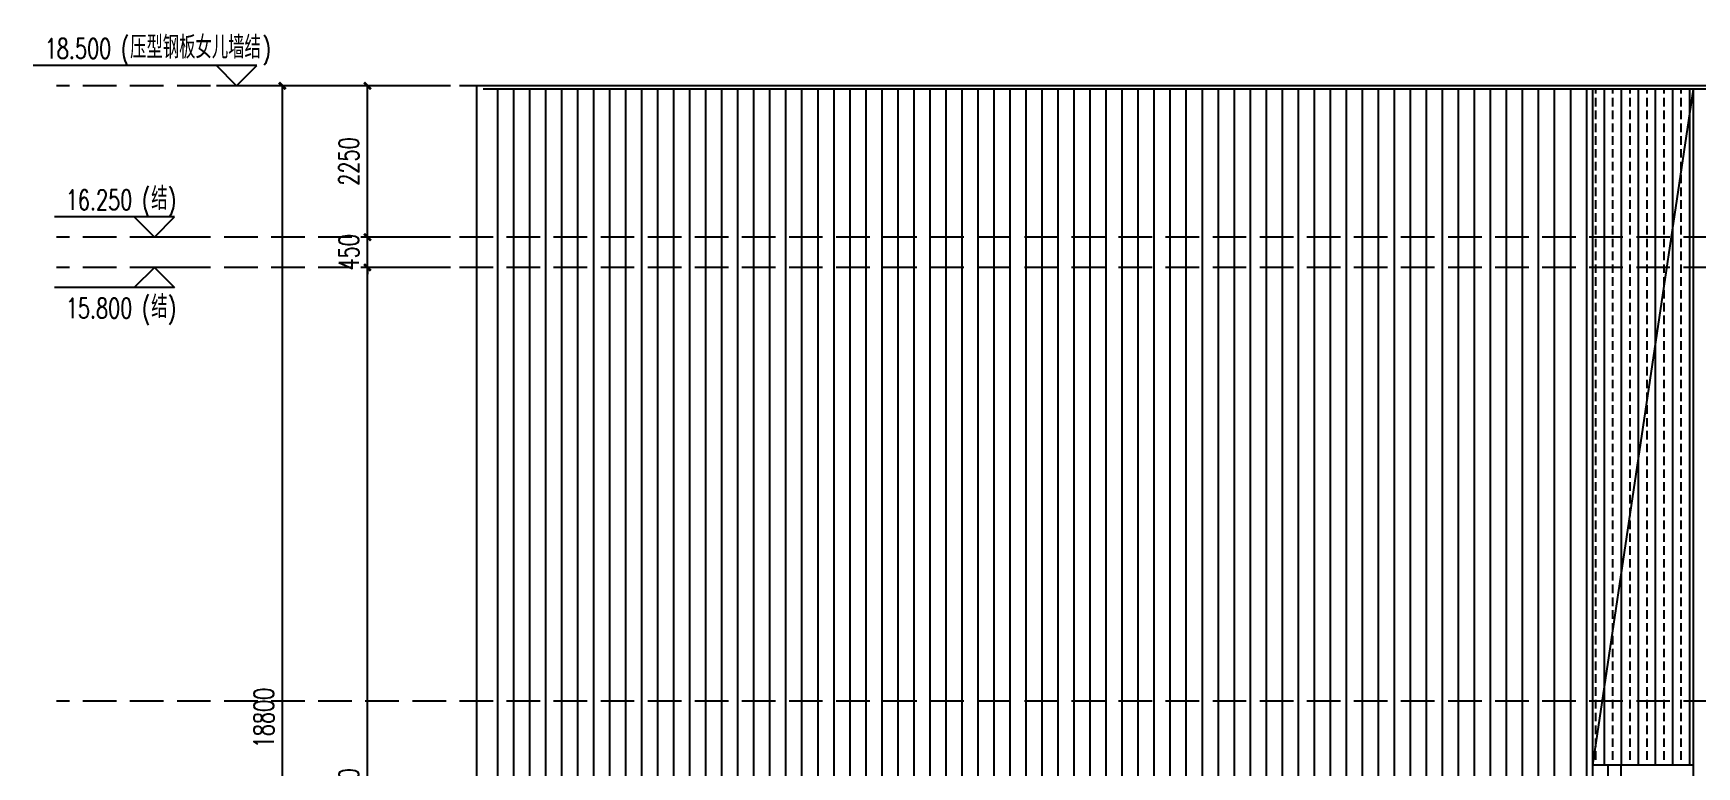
# Model space of a CAD drawing. Extents: x -2377130 to 293730, y -2 to 754590.
# Drawn here: x -23870 to 865, y 525612 to 536519 of the extents above; entities that cross this region are included whole.
import ezdxf

# ---------------------------------------------------------------- set-up
doc = ezdxf.new("R2010")
doc.units = 0
doc.header["$LTSCALE"] = 1000
doc.header["$MEASUREMENT"] = 0
doc.linetypes.add('__DASH', pattern=[0.35, 0.25, -0.1])
doc.linetypes.add('DOTE', pattern=[2.42, 2, -0.2, 0.02, -0.2])
doc.layers.get('Defpoints').update_dxf_attribs({"color": 210})
for name, color, linetype in [('A-AXIS-D', 1, 'Continuous'), ('A-AXIS-DOTE', 14, 'DOTE'), ('A-HATCH-2', 251, 'Continuous'), ('A-LIN-V', 9, 'Continuous'), ('A-WINDOW', 140, 'Continuous'), ('A-门窗表显示尺寸', 160, 'Continuous'), ('AS-WALL', 40, 'Continuous'), ('DIM_ELEV', 3, 'Continuous'), ('PUB_TEXT', 7, 'Continuous')]:
    doc.layers.add(name, color=color, linetype=linetype)
doc.layers.add('A-加建区域', color=47, linetype='Continuous', plot=False)
doc.styles.add('_TCH_DIM', font='SIMPLEX', dxfattribs={"bigfont": 'GBCBIG'})
doc.styles.add('_TCH_DIM_T3', font='SIMPLEX', dxfattribs={"width": 0.705882, "bigfont": 'GBCBIG'})
doc.dimstyles.new('_TCH_ARCH&&100', dxfattribs={"dimtxt": 297.5, "dimasz": 100, "dimexe": 100, "dimexo": 100, "dimgap": 126.25, "dimtad": 1, "dimdec": 0, "dimzin": 0, "dimdsep": 46, "dimtxsty": '_TCH_DIM_T3', "dimblk": 'ARCHTICK', "dimcen": 0.09, "dimclrt": 7, "dimazin": 2, "dimtfac": 1, "dimtdec": 0, "dimtix": 1, "dimtmove": 2, "dimatfit": 3, "dimfxl": 0, "dimtolj": 1, "dimtzin": 0, "dimarcsym": 0})
doc.dimstyles.new('_TCH_ARCH&&20', dxfattribs={"dimtxt": 59.5, "dimasz": 20, "dimexe": 20, "dimexo": 20, "dimgap": 25.25, "dimtad": 1, "dimdec": 0, "dimzin": 0, "dimdsep": 46, "dimtxsty": '_TCH_DIM_T3', "dimblk": 'ARCHTICK', "dimcen": 0.09, "dimclrt": 7, "dimazin": 2, "dimtfac": 1, "dimtdec": 0, "dimtix": 1, "dimtmove": 2, "dimatfit": 3, "dimfxl": 0, "dimtolj": 1, "dimtzin": 0, "dimarcsym": 0})

# ---------------------------------------------------------------- blocks, each defined once
blk = doc.blocks.new('_ArchTick')
at = {"color": 0, "linetype": 'ByBlock', "const_width": 0.4}
blk.add_lwpolyline([(-0.5, -0.5), (0.5, 0.5)], dxfattribs=at)
blk = doc.blocks.new('*D1897')
at = {"layer": 'A-AXIS-D', "color": 0, "lineweight": -2}
for p, q in [((-18933, 535737), (-20266, 535737)), ((-20166, 516937), (-20166, 535737)), ((-18933, 516937), (-20266, 516937))]:
    blk.add_line(p, q, dxfattribs=at)
at = {"layer": 'Defpoints', "color": 0}
for p in [(-20166, 535737), (-18833, 535737), (-18833, 516937)]:
    blk.add_point(p, dxfattribs=at)
at = {"layer": 'A-AXIS-D', "color": 0, "lineweight": -2, "xscale": 100, "yscale": 100, "zscale": 100}
for p, rotation in [((-20166, 535737), 90), ((-20166, 516937), 270)]:
    blk.add_blockref('_ArchTick', p, dxfattribs=dict(at, rotation=rotation))
at = {"layer": 'A-AXIS-D', "color": 7, "insert": (-20441, 526337), "char_height": 297.5, "attachment_point": 5, "rotation": 90, "style": '_TCH_DIM_T3'}
blk.add_mtext('\\A1;18800', dxfattribs=at)
blk = doc.blocks.new('*D1895')
at = {"layer": 'A-AXIS-D', "color": 0, "lineweight": -2}
for p, q in [((-17668, 533037), (-19001, 533037)), ((-18901, 517237), (-18901, 533037)), ((-17668, 517237), (-19001, 517237))]:
    blk.add_line(p, q, dxfattribs=at)
at = {"layer": 'Defpoints', "color": 0}
for p in [(-18901, 533037), (-17568, 533037), (-17568, 517237)]:
    blk.add_point(p, dxfattribs=at)
at = {"layer": 'A-AXIS-D', "color": 0, "lineweight": -2, "xscale": 100, "yscale": 100, "zscale": 100}
for p, rotation in [((-18901, 533037), 90), ((-18901, 517237), 270)]:
    blk.add_blockref('_ArchTick', p, dxfattribs=dict(at, rotation=rotation))
at = {"layer": 'A-AXIS-D', "color": 7, "insert": (-19176, 525137), "char_height": 297.5, "attachment_point": 5, "rotation": 90, "style": '_TCH_DIM_T3'}
blk.add_mtext('\\A1;15800', dxfattribs=at)
blk = doc.blocks.new('*D1894')
at = {"layer": 'A-AXIS-D', "color": 0, "lineweight": -2}
for p, q in [((-18901, 533487), (-18901, 533587)), ((-17668, 533487), (-19001, 533487)), ((-18901, 533037), (-18901, 533487)), ((-17668, 533037), (-19001, 533037)), ((-18901, 533037), (-18901, 532937))]:
    blk.add_line(p, q, dxfattribs=at)
at = {"layer": 'Defpoints', "color": 0}
for p in [(-18901, 533487), (-17568, 533487), (-17568, 533037)]:
    blk.add_point(p, dxfattribs=at)
at = {"layer": 'A-AXIS-D', "color": 0, "lineweight": -2, "xscale": 100, "yscale": 100, "zscale": 100}
for p, rotation in [((-18901, 533487), 270), ((-18901, 533037), 90)]:
    blk.add_blockref('_ArchTick', p, dxfattribs=dict(at, rotation=rotation))
at = {"layer": 'A-AXIS-D', "color": 7, "insert": (-19176, 533262), "char_height": 297.5, "attachment_point": 5, "rotation": 90, "style": '_TCH_DIM_T3'}
blk.add_mtext('\\A1;450', dxfattribs=at)
blk = doc.blocks.new('*D1893')
at = {"layer": 'A-AXIS-D', "color": 0, "lineweight": -2}
for p, q in [((-17668, 535737), (-19001, 535737)), ((-18901, 533487), (-18901, 535737)), ((-17668, 533487), (-19001, 533487))]:
    blk.add_line(p, q, dxfattribs=at)
at = {"layer": 'Defpoints', "color": 0}
for p in [(-18901, 535737), (-17568, 535737), (-17568, 533487)]:
    blk.add_point(p, dxfattribs=at)
at = {"layer": 'A-AXIS-D', "color": 0, "lineweight": -2, "xscale": 100, "yscale": 100, "zscale": 100}
for p, rotation in [((-18901, 535737), 90), ((-18901, 533487), 270)]:
    blk.add_blockref('_ArchTick', p, dxfattribs=dict(at, rotation=rotation))
at = {"layer": 'A-AXIS-D', "color": 7, "insert": (-19176, 534612), "char_height": 297.5, "attachment_point": 5, "rotation": 90, "style": '_TCH_DIM_T3'}
blk.add_mtext('\\A1;2250', dxfattribs=at)
blk = doc.blocks.new('*D1645')
at = {"layer": 'A-门窗表显示尺寸', "color": 0, "lineweight": -2}
for p, q in [((-107, 525637), (-277, 525637)), ((-257, 524537), (-257, 525637)), ((-107, 524537), (-277, 524537))]:
    blk.add_line(p, q, dxfattribs=at)
at = {"layer": 'Defpoints', "color": 0}
for p in [(-257, 525637), (-87, 525637), (-87, 524537)]:
    blk.add_point(p, dxfattribs=at)
at = {"layer": 'A-门窗表显示尺寸', "color": 0, "lineweight": -2, "xscale": 20, "yscale": 20, "zscale": 20}
for p, rotation in [((-257, 525637), 90), ((-257, 524537), 270)]:
    blk.add_blockref('_ArchTick', p, dxfattribs=dict(at, rotation=rotation))
at = {"layer": 'A-门窗表显示尺寸', "color": 7, "insert": (-312, 525087), "char_height": 59.5, "attachment_point": 5, "rotation": 90, "style": '_TCH_DIM_T3'}
blk.add_mtext('\\A1;1100', dxfattribs=at)
blk = doc.blocks.new('*D1646')
at = {"layer": 'A-门窗表显示尺寸', "color": 0, "lineweight": -2}
for p, q in [((-127, 525637), (-471, 525637)), ((-451, 517237), (-451, 525637)), ((-127, 517237), (-471, 517237))]:
    blk.add_line(p, q, dxfattribs=at)
at = {"layer": 'Defpoints', "color": 0}
for p in [(-451, 525637), (-107, 525637), (-107, 517237)]:
    blk.add_point(p, dxfattribs=at)
at = {"layer": 'A-门窗表显示尺寸', "color": 0, "lineweight": -2, "xscale": 20, "yscale": 20, "zscale": 20}
for p, rotation in [((-451, 525637), 90), ((-451, 517237), 270)]:
    blk.add_blockref('_ArchTick', p, dxfattribs=dict(at, rotation=rotation))
at = {"layer": 'A-门窗表显示尺寸', "color": 7, "insert": (-506, 521437), "char_height": 59.5, "attachment_point": 5, "rotation": 90, "style": '_TCH_DIM_T3'}
blk.add_mtext('\\A1;8400', dxfattribs=at)

msp = doc.modelspace()

# ---------------------------------------------------------------- linework, layer by layer
at = {"layer": 'A-AXIS-DOTE', "color": 8, "linetype": '__DASH', "ltscale": 2}
for p, q in [((176167.5, 535737.5), (-23524.5, 535737.5)), ((176167.5, 533487.5), (-23524.5, 533487.5)), ((176167.5, 533037.5), (-23524.5, 533037.5))]:
    msp.add_line(p, q, dxfattribs=at)
at = {"layer": 'A-HATCH-2', "color": 8, "linetype": 'Continuous'}
for p, q in [((-16963.8, 517237.5), (-16963.8, 535687.5)), ((-16725.7, 517237.5), (-16725.7, 535687.5)), ((-16487.5, 517237.5), (-16487.5, 535687.5)), ((-16249.4, 517237.5), (-16249.4, 535687.5)), ((-16011.3, 517237.5), (-16011.3, 535687.5)), ((-15773.2, 517237.5), (-15773.2, 535687.5)), ((-15535, 517237.5), (-15535, 535687.5)), ((-15296.9, 517237.5), (-15296.9, 535687.5)), ((-15058.8, 517237.5), (-15058.8, 535687.5)), ((-14820.7, 517237.5), (-14820.7, 535687.5)), ((-14582.5, 517237.5), (-14582.5, 535687.5)), ((-14344.4, 517237.5), (-14344.4, 535687.5)), ((-14106.3, 517237.5), (-14106.3, 535687.5)), ((-13868.2, 517237.5), (-13868.2, 535687.5)), ((-13630, 517237.5), (-13630, 535687.5)), ((-13391.9, 517237.5), (-13391.9, 535687.5)), ((-13153.8, 517237.5), (-13153.8, 535687.5)), ((-12915.7, 517237.5), (-12915.7, 535687.5)), ((-12677.5, 517237.5), (-12677.5, 535687.5)), ((-12439.4, 517237.5), (-12439.4, 535687.5)), ((-12201.3, 517237.5), (-12201.3, 535687.5)), ((-11963.2, 517237.5), (-11963.2, 535687.5)), ((-11725, 517237.5), (-11725, 535687.5)), ((-11486.9, 517237.5), (-11486.9, 535687.5)), ((-11248.8, 519637.5), (-11248.8, 535687.5)), ((-11010.7, 519637.5), (-11010.7, 535687.5)), ((-10772.5, 519637.5), (-10772.5, 535687.5)), ((-10534.4, 519637.5), (-10534.4, 535687.5)), ((-10296.3, 519637.5), (-10296.3, 535687.5)), ((-10058.2, 519637.5), (-10058.2, 535687.5)), ((-9820, 517237.5), (-9820, 535687.5)), ((-9581.9, 517237.5), (-9581.9, 535687.5)), ((-9343.8, 517237.5), (-9343.8, 535687.5)), ((-9105.7, 517237.5), (-9105.7, 535687.5)), ((-8867.5, 517237.5), (-8867.5, 535687.5)), ((-8629.4, 517237.5), (-8629.4, 535687.5)), ((-8391.3, 517237.5), (-8391.3, 535687.5)), ((-8153.2, 517237.5), (-8153.2, 535687.5)), ((-7915, 517237.5), (-7915, 535687.5)), ((-7676.9, 517237.5), (-7676.9, 535687.5)), ((-7438.8, 517237.5), (-7438.8, 535687.5)), ((-7200.7, 517237.5), (-7200.7, 535687.5)), ((-6962.5, 517237.5), (-6962.5, 535687.5)), ((-6724.4, 517237.5), (-6724.4, 535687.5)), ((-6486.3, 517237.5), (-6486.3, 535687.5)), ((-6248.2, 517237.5), (-6248.2, 535687.5)), ((-6010, 517237.5), (-6010, 535687.5)), ((-5771.9, 517237.5), (-5771.9, 535687.5)), ((-5533.8, 517237.5), (-5533.8, 535687.5)), ((-5295.7, 517237.5), (-5295.7, 535687.5)), ((-5057.5, 517237.5), (-5057.5, 535687.5)), ((-4819.4, 517237.5), (-4819.4, 535687.5)), ((-4581.3, 517237.5), (-4581.3, 535687.5)), ((-4343.2, 517237.5), (-4343.2, 535687.5)), ((-4105, 517237.5), (-4105, 535687.5)), ((-3866.9, 517237.5), (-3866.9, 535687.5)), ((-3628.8, 517237.5), (-3628.8, 535687.5)), ((-3390.7, 517237.5), (-3390.7, 535687.5)), ((-3152.5, 517237.5), (-3152.5, 535687.5)), ((-2914.4, 517237.5), (-2914.4, 535687.5)), ((-2676.3, 517237.5), (-2676.3, 535687.5)), ((-2438.2, 517237.5), (-2438.2, 535687.5)), ((-2200, 517237.5), (-2200, 535687.5)), ((-1961.9, 517237.5), (-1961.9, 535687.5)), ((-1723.8, 517237.5), (-1723.8, 535687.5)), ((-1485.7, 517237.5), (-1485.7, 535687.5)), ((-1247.5, 517237.5), (-1247.5, 535687.5)), ((-1009.4, 517237.5), (-1009.4, 535687.5)), ((-771.3, 517237.5), (-771.3, 535687.5)), ((-635, 535622.5), (-635, 535687.5)), ((-635, 535432), (-635, 535559)), ((-508, 525637.5), (-508, 535687.5)), ((-381, 535622.5), (-381, 535687.5)), ((-381, 535432), (-381, 535559)), ((-254, 525637.5), (-254, 535687.5)), ((-127, 535622.5), (-127, 535687.5)), ((-127, 535432), (-127, 535559)), ((0, 525637.5), (0, 535687.5)), ((127, 535622.5), (127, 535687.5)), ((127, 535432), (127, 535559)), ((254, 525637.5), (254, 535687.5)), ((381, 535622.5), (381, 535687.5)), ((381, 535432), (381, 535559)), ((508, 525637.5), (508, 535687.5)), ((635, 535622.5), (635, 535687.5)), ((635, 535432), (635, 535559)), ((762, 525637.5), (762, 535687.5)), ((-635, 535241.5), (-635, 535368.5)), ((-381, 535241.5), (-381, 535368.5)), ((-127, 535241.5), (-127, 535368.5)), ((127, 535241.5), (127, 535368.5)), ((381, 535241.5), (381, 535368.5)), ((635, 535241.5), (635, 535368.5)), ((-635, 535051), (-635, 535178)), ((-381, 535051), (-381, 535178)), ((-127, 535051), (-127, 535178)), ((127, 535051), (127, 535178)), ((381, 535051), (381, 535178)), ((635, 535051), (635, 535178)), ((-635, 534860.5), (-635, 534987.5)), ((-635, 534670), (-635, 534797)), ((-381, 534860.5), (-381, 534987.5)), ((-381, 534670), (-381, 534797)), ((-127, 534860.5), (-127, 534987.5)), ((-127, 534670), (-127, 534797)), ((127, 534860.5), (127, 534987.5)), ((127, 534670), (127, 534797)), ((381, 534860.5), (381, 534987.5)), ((381, 534670), (381, 534797)), ((635, 534860.5), (635, 534987.5)), ((635, 534670), (635, 534797)), ((-635, 534479.5), (-635, 534606.5)), ((-381, 534479.5), (-381, 534606.5)), ((-127, 534479.5), (-127, 534606.5)), ((127, 534479.5), (127, 534606.5)), ((381, 534479.5), (381, 534606.5)), ((635, 534479.5), (635, 534606.5)), ((-635, 534289), (-635, 534416)), ((-381, 534289), (-381, 534416)), ((-127, 534289), (-127, 534416)), ((127, 534289), (127, 534416)), ((381, 534289), (381, 534416)), ((635, 534289), (635, 534416)), ((-635, 534098.5), (-635, 534225.5)), ((-635, 533908), (-635, 534035)), ((-381, 534098.5), (-381, 534225.5)), ((-381, 533908), (-381, 534035)), ((-127, 534098.5), (-127, 534225.5)), ((-127, 533908), (-127, 534035)), ((127, 534098.5), (127, 534225.5)), ((127, 533908), (127, 534035)), ((381, 534098.5), (381, 534225.5)), ((381, 533908), (381, 534035)), ((635, 534098.5), (635, 534225.5)), ((635, 533908), (635, 534035)), ((-635, 533717.5), (-635, 533844.5)), ((-381, 533717.5), (-381, 533844.5)), ((-127, 533717.5), (-127, 533844.5)), ((127, 533717.5), (127, 533844.5)), ((381, 533717.5), (381, 533844.5)), ((635, 533717.5), (635, 533844.5)), ((-635, 533527), (-635, 533654)), ((-381, 533527), (-381, 533654)), ((-127, 533527), (-127, 533654)), ((127, 533527), (127, 533654)), ((381, 533527), (381, 533654)), ((635, 533527), (635, 533654)), ((-635, 533336.5), (-635, 533463.5)), ((-381, 533336.5), (-381, 533463.5)), ((-127, 533336.5), (-127, 533463.5)), ((127, 533336.5), (127, 533463.5)), ((381, 533336.5), (381, 533463.5)), ((635, 533336.5), (635, 533463.5)), ((-635, 533146), (-635, 533273)), ((-635, 532955.5), (-635, 533082.5)), ((-381, 533146), (-381, 533273)), ((-381, 532955.5), (-381, 533082.5)), ((-127, 533146), (-127, 533273)), ((-127, 532955.5), (-127, 533082.5)), ((127, 533146), (127, 533273)), ((127, 532955.5), (127, 533082.5)), ((381, 533146), (381, 533273)), ((381, 532955.5), (381, 533082.5)), ((635, 533146), (635, 533273)), ((635, 532955.5), (635, 533082.5)), ((-635, 532765), (-635, 532892)), ((-381, 532765), (-381, 532892)), ((-127, 532765), (-127, 532892)), ((127, 532765), (127, 532892)), ((381, 532765), (381, 532892)), ((635, 532765), (635, 532892)), ((-635, 532574.5), (-635, 532701.5)), ((-381, 532574.5), (-381, 532701.5)), ((-127, 532574.5), (-127, 532701.5)), ((127, 532574.5), (127, 532701.5)), ((381, 532574.5), (381, 532701.5)), ((635, 532574.5), (635, 532701.5)), ((-635, 532384), (-635, 532511)), ((-635, 532193.5), (-635, 532320.5)), ((-381, 532384), (-381, 532511)), ((-381, 532193.5), (-381, 532320.5)), ((-127, 532384), (-127, 532511)), ((-127, 532193.5), (-127, 532320.5)), ((127, 532384), (127, 532511)), ((127, 532193.5), (127, 532320.5)), ((381, 532384), (381, 532511)), ((381, 532193.5), (381, 532320.5)), ((635, 532384), (635, 532511)), ((635, 532193.5), (635, 532320.5)), ((-635, 532003), (-635, 532130)), ((-381, 532003), (-381, 532130)), ((-127, 532003), (-127, 532130)), ((127, 532003), (127, 532130)), ((381, 532003), (381, 532130)), ((635, 532003), (635, 532130)), ((-635, 531812.5), (-635, 531939.5)), ((-381, 531812.5), (-381, 531939.5)), ((-127, 531812.5), (-127, 531939.5)), ((127, 531812.5), (127, 531939.5)), ((381, 531812.5), (381, 531939.5)), ((635, 531812.5), (635, 531939.5)), ((-635, 531622), (-635, 531749)), ((-635, 531431.5), (-635, 531558.5)), ((-381, 531622), (-381, 531749)), ((-381, 531431.5), (-381, 531558.5)), ((-127, 531622), (-127, 531749)), ((-127, 531431.5), (-127, 531558.5)), ((127, 531622), (127, 531749)), ((127, 531431.5), (127, 531558.5)), ((381, 531622), (381, 531749)), ((381, 531431.5), (381, 531558.5)), ((635, 531622), (635, 531749)), ((635, 531431.5), (635, 531558.5)), ((-635, 531241), (-635, 531368)), ((-381, 531241), (-381, 531368)), ((-127, 531241), (-127, 531368)), ((127, 531241), (127, 531368)), ((381, 531241), (381, 531368)), ((635, 531241), (635, 531368)), ((-635, 531050.5), (-635, 531177.5)), ((-381, 531050.5), (-381, 531177.5)), ((-127, 531050.5), (-127, 531177.5)), ((127, 531050.5), (127, 531177.5)), ((381, 531050.5), (381, 531177.5)), ((635, 531050.5), (635, 531177.5)), ((-635, 530860), (-635, 530987)), ((-381, 530860), (-381, 530987)), ((-127, 530860), (-127, 530987)), ((127, 530860), (127, 530987)), ((381, 530860), (381, 530987)), ((635, 530860), (635, 530987)), ((-635, 530669.5), (-635, 530796.5)), ((-635, 530479), (-635, 530606)), ((-381, 530669.5), (-381, 530796.5)), ((-381, 530479), (-381, 530606)), ((-127, 530669.5), (-127, 530796.5)), ((-127, 530479), (-127, 530606)), ((127, 530669.5), (127, 530796.5)), ((127, 530479), (127, 530606)), ((381, 530669.5), (381, 530796.5)), ((381, 530479), (381, 530606)), ((635, 530669.5), (635, 530796.5)), ((635, 530479), (635, 530606)), ((-635, 530288.5), (-635, 530415.5)), ((-381, 530288.5), (-381, 530415.5)), ((-127, 530288.5), (-127, 530415.5)), ((127, 530288.5), (127, 530415.5)), ((381, 530288.5), (381, 530415.5)), ((635, 530288.5), (635, 530415.5)), ((-635, 530098), (-635, 530225)), ((-381, 530098), (-381, 530225)), ((-127, 530098), (-127, 530225)), ((127, 530098), (127, 530225)), ((381, 530098), (381, 530225)), ((635, 530098), (635, 530225)), ((-635, 529907.5), (-635, 530034.5)), ((-635, 529717), (-635, 529844)), ((-381, 529907.5), (-381, 530034.5)), ((-381, 529717), (-381, 529844)), ((-127, 529907.5), (-127, 530034.5)), ((-127, 529717), (-127, 529844)), ((127, 529907.5), (127, 530034.5)), ((127, 529717), (127, 529844)), ((381, 529907.5), (381, 530034.5)), ((381, 529717), (381, 529844)), ((635, 529907.5), (635, 530034.5)), ((635, 529717), (635, 529844)), ((-635, 529526.5), (-635, 529653.5)), ((-381, 529526.5), (-381, 529653.5)), ((-127, 529526.5), (-127, 529653.5)), ((127, 529526.5), (127, 529653.5)), ((381, 529526.5), (381, 529653.5)), ((635, 529526.5), (635, 529653.5)), ((-635, 529336), (-635, 529463)), ((-381, 529336), (-381, 529463)), ((-127, 529336), (-127, 529463)), ((127, 529336), (127, 529463)), ((381, 529336), (381, 529463)), ((635, 529336), (635, 529463)), ((-635, 529145.5), (-635, 529272.5)), ((-381, 529145.5), (-381, 529272.5)), ((-127, 529145.5), (-127, 529272.5)), ((127, 529145.5), (127, 529272.5)), ((381, 529145.5), (381, 529272.5)), ((635, 529145.5), (635, 529272.5)), ((-635, 528955), (-635, 529082)), ((-635, 528764.5), (-635, 528891.5)), ((-381, 528955), (-381, 529082)), ((-381, 528764.5), (-381, 528891.5)), ((-127, 528955), (-127, 529082)), ((-127, 528764.5), (-127, 528891.5)), ((127, 528955), (127, 529082)), ((127, 528764.5), (127, 528891.5)), ((381, 528955), (381, 529082)), ((381, 528764.5), (381, 528891.5)), ((635, 528955), (635, 529082)), ((635, 528764.5), (635, 528891.5)), ((-635, 528574), (-635, 528701)), ((-381, 528574), (-381, 528701)), ((-127, 528574), (-127, 528701)), ((127, 528574), (127, 528701)), ((381, 528574), (381, 528701)), ((635, 528574), (635, 528701)), ((-635, 528383.5), (-635, 528510.5)), ((-381, 528383.5), (-381, 528510.5)), ((-127, 528383.5), (-127, 528510.5)), ((127, 528383.5), (127, 528510.5)), ((381, 528383.5), (381, 528510.5)), ((635, 528383.5), (635, 528510.5)), ((-635, 528193), (-635, 528320)), ((-635, 528002.5), (-635, 528129.5)), ((-381, 528193), (-381, 528320)), ((-381, 528002.5), (-381, 528129.5)), ((-127, 528193), (-127, 528320)), ((-127, 528002.5), (-127, 528129.5)), ((127, 528193), (127, 528320)), ((127, 528002.5), (127, 528129.5)), ((381, 528193), (381, 528320)), ((381, 528002.5), (381, 528129.5)), ((635, 528193), (635, 528320)), ((635, 528002.5), (635, 528129.5)), ((-635, 527812), (-635, 527939)), ((-381, 527812), (-381, 527939)), ((-127, 527812), (-127, 527939)), ((127, 527812), (127, 527939)), ((381, 527812), (381, 527939)), ((635, 527812), (635, 527939)), ((-635, 527621.5), (-635, 527748.5)), ((-381, 527621.5), (-381, 527748.5)), ((-127, 527621.5), (-127, 527748.5)), ((127, 527621.5), (127, 527748.5)), ((381, 527621.5), (381, 527748.5)), ((635, 527621.5), (635, 527748.5)), ((-635, 527431), (-635, 527558)), ((-635, 527240.5), (-635, 527367.5)), ((-381, 527431), (-381, 527558)), ((-381, 527240.5), (-381, 527367.5)), ((-127, 527431), (-127, 527558)), ((-127, 527240.5), (-127, 527367.5)), ((127, 527431), (127, 527558)), ((127, 527240.5), (127, 527367.5)), ((381, 527431), (381, 527558)), ((381, 527240.5), (381, 527367.5)), ((635, 527431), (635, 527558)), ((635, 527240.5), (635, 527367.5)), ((-635, 527050), (-635, 527177)), ((-381, 527050), (-381, 527177)), ((-127, 527050), (-127, 527177)), ((127, 527050), (127, 527177)), ((381, 527050), (381, 527177)), ((635, 527050), (635, 527177)), ((-635, 526859.5), (-635, 526986.5)), ((-381, 526859.5), (-381, 526986.5)), ((-127, 526859.5), (-127, 526986.5)), ((127, 526859.5), (127, 526986.5)), ((381, 526859.5), (381, 526986.5)), ((635, 526859.5), (635, 526986.5)), ((-635, 526669), (-635, 526796)), ((-381, 526669), (-381, 526796)), ((-127, 526669), (-127, 526796)), ((127, 526669), (127, 526796)), ((381, 526669), (381, 526796)), ((635, 526669), (635, 526796)), ((-635, 526478.5), (-635, 526605.5)), ((-635, 526288), (-635, 526415)), ((-381, 526478.5), (-381, 526605.5)), ((-381, 526288), (-381, 526415)), ((-127, 526478.5), (-127, 526605.5)), ((-127, 526288), (-127, 526415)), ((127, 526478.5), (127, 526605.5)), ((127, 526288), (127, 526415)), ((381, 526478.5), (381, 526605.5)), ((381, 526288), (381, 526415)), ((635, 526478.5), (635, 526605.5)), ((635, 526288), (635, 526415)), ((-635, 526097.5), (-635, 526224.5)), ((-381, 526097.5), (-381, 526224.5)), ((-127, 526097.5), (-127, 526224.5)), ((127, 526097.5), (127, 526224.5)), ((381, 526097.5), (381, 526224.5)), ((635, 526097.5), (635, 526224.5)), ((-635, 525907), (-635, 526034)), ((-381, 525907), (-381, 526034)), ((-127, 525907), (-127, 526034)), ((127, 525907), (127, 526034)), ((381, 525907), (381, 526034)), ((635, 525907), (635, 526034)), ((-635, 525716.5), (-635, 525843.5)), ((-635, 525637.5), (-635, 525653)), ((-381, 525716.5), (-381, 525843.5)), ((-381, 525637.5), (-381, 525653)), ((-127, 525716.5), (-127, 525843.5)), ((-127, 525637.5), (-127, 525653)), ((127, 525716.5), (127, 525843.5)), ((127, 525637.5), (127, 525653)), ((381, 525716.5), (381, 525843.5)), ((381, 525637.5), (381, 525653)), ((635, 525716.5), (635, 525843.5)), ((635, 525637.5), (635, 525653))]:
    msp.add_line(p, q, dxfattribs=at)
at = {"layer": 'A-LIN-V', "color": 8}
for p, q in [((-17280.7, 535737.5), (-17280.7, 516937.5)), ((168419.3, 535737.5), (-17180.7, 535737.5)), ((168419.3, 535687.5), (-17180.7, 535687.5)), ((-680.7, 525637.5), (-680.7, 535687.5)), ((819.3, 525637.5), (819.3, 535687.5)), ((819.3, 525637.5), (-680.7, 525637.5))]:
    msp.add_line(p, q, dxfattribs=at)
at = {"layer": 'A-WINDOW', "color": 8}
for p, q in [((-680.7, 520117.5), (-680.7, 525637.5)), ((819.3, 525637.5), (-680.7, 525637.5)), ((819.3, 520117.5), (819.3, 525637.5))]:
    msp.add_line(p, q, dxfattribs=at)
at = {"layer": 'A-加建区域', "color": 8, "linetype": '__DASH', "ltscale": 2}
msp.add_line((176167.5, 526587.5), (-23524.5, 526587.5), dxfattribs=at)
at = {"layer": 'AS-WALL', "color": 8}
msp.add_line((-680.7, 525637.5), (819.3, 535687.5), dxfattribs=at)
at = {"layer": 'DIM_ELEV', "color": 8}
for p, q in [((-20546.5, 536037.5), (-23870, 536037.5)), ((-20846.5, 535737.5), (-21146.5, 536037.5)), ((-20846.5, 535737.5), (-20546.5, 536037.5)), ((-20146.5, 535737.5), (-21146.5, 535737.5)), ((-21768.7, 533787.5), (-23556.7, 533787.5)), ((-22068.7, 533487.5), (-22368.7, 533787.5)), ((-22068.7, 533487.5), (-21768.7, 533787.5)), ((-21368.7, 533487.5), (-22368.7, 533487.5)), ((-22068.7, 533037.5), (-22368.7, 532737.5)), ((-21368.7, 533037.5), (-22368.7, 533037.5)), ((-22068.7, 533037.5), (-21768.7, 532737.5)), ((-21768.7, 532737.5), (-23556.7, 532737.5))]:
    msp.add_line(p, q, dxfattribs=at)

# ---------------------------------------------------------------- texts
at = {"layer": 'PUB_TEXT', "color": 8, "style": '_TCH_DIM'}
for s, height, p in [('压型钢板女儿墙结', 337.59, (-22430, 536142.5)), ('结', 337.6, (-22116.7, 533892.5)), ('结', 337.6, (-22116.7, 532282.5))]:
    msp.add_text(s, height=height, dxfattribs=at).set_placement(p)
at = {"layer": 'PUB_TEXT', "color": 8, "style": '_TCH_DIM', "width": 0.705882}
for s, p in [('18.500', (-23700, 536142.5)), ('(', (-22570, 536142.5)), (')', (-20464, 536142.5)), ('16.250', (-23386.7, 533892.5)), ('(', (-22256.7, 533892.5)), (')', (-21870.9, 533892.5)), ('15.800', (-23386.7, 532282.5)), ('(', (-22256.7, 532282.5)), (')', (-21870.9, 532282.5))]:
    msp.add_text(s, height=297.5, dxfattribs=at).set_placement(p)

# ---------------------------------------------------------------- dimensions: what is measured, and where the dimension line sits
at = {"layer": 'A-AXIS-D', "color": 8}
for p1, p2, picture, middle in [((-18833, 516937.5), (-18833, 535737.5), '*D1897', (-20441.3, 526337.5)), ((-17568, 533487.5), (-17568, 535737.5), '*D1893', (-19176.3, 534612.5)), ((-17568, 533037.5), (-17568, 533487.5), '*D1894', (-19176.3, 533262.5)), ((-17568, 517237.5), (-17568, 533037.5), '*D1895', (-19176.3, 525137.5))]:
    dim = msp.add_aligned_dim(p1=p1, p2=p2, distance=1333.3, dimstyle='_TCH_ARCH&&100', dxfattribs=at)
    dim.commit()
    dim.dimension.update_dxf_attribs({"geometry": picture, "text_midpoint": middle})
at = {"layer": 'A-门窗表显示尺寸', "color": 8}
for p1, p2, distance, picture, middle in [((-106.7, 517237.5), (-106.7, 525637.5), 344.3, '*D1646', (-506.1, 521437.5)), ((-86.7, 524537.5), (-86.7, 525637.5), 170, '*D1645', (-311.7, 525087.5))]:
    dim = msp.add_aligned_dim(p1=p1, p2=p2, distance=distance, dimstyle='_TCH_ARCH&&20', dxfattribs=at)
    dim.commit()
    dim.dimension.update_dxf_attribs({"geometry": picture, "text_midpoint": middle})

doc.saveas('drawing.dxf')
